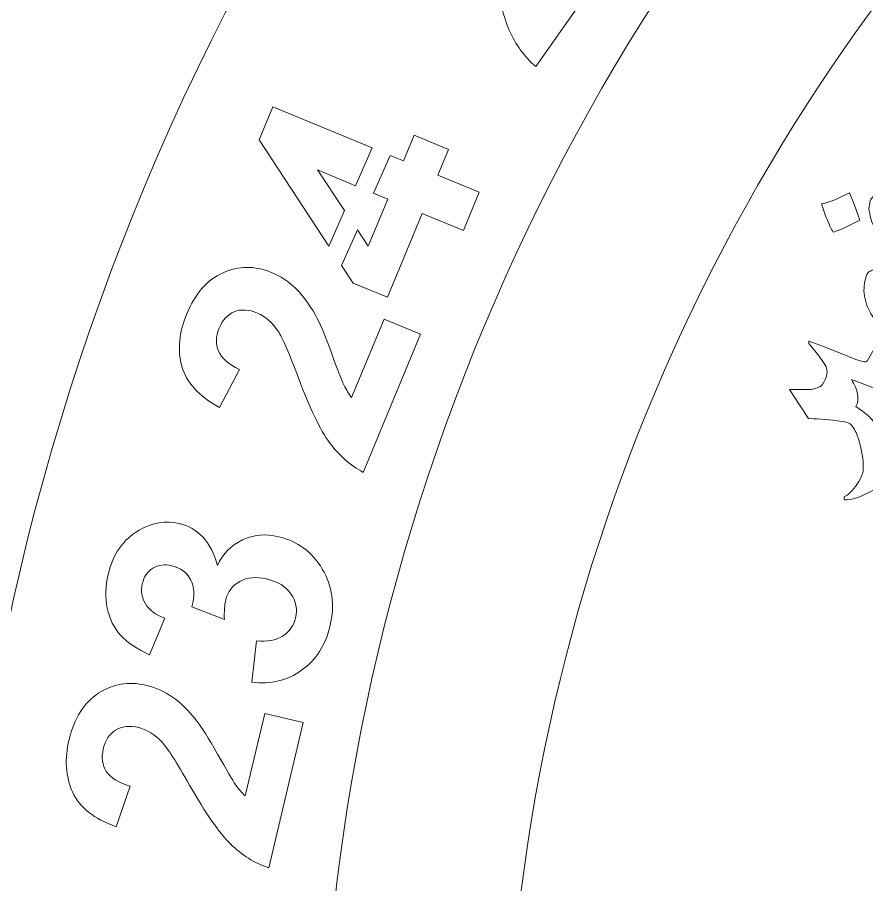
# Model space of a CAD drawing. Header units: millimetres. Extents: x -2159 to -1639, y -1602 to -453.
# Drawn here: x -1828.78 to -1797.56, y -875.73 to -843.85 of the extents above; entities that cross this region are included whole.
import ezdxf

# ---------------------------------------------------------------- set-up
doc = ezdxf.new("R2010")
doc.units = ezdxf.units.MM
doc.header["$MEASUREMENT"] = 0
doc.layers.add('Layer 1', color=7, linetype='Continuous')

msp = doc.modelspace()

# ---------------------------------------------------------------- linework, layer by layer
at = {"layer": 'Layer 1', "color": 250, "lineweight": 9}
for points, knots in [([(-1707.3702, -801.3175), (-1661.2961, -819.9329), (-1639.0364, -872.3735), (-1657.6515, -918.4475), (-1657.6515, -918.4475), (-1676.2666, -964.5215), (-1728.7073, -986.7814), (-1774.7816, -968.1663), (-1774.7816, -968.1663), (-1820.8557, -949.551), (-1843.1153, -897.1104), (-1824.5002, -851.0364), (-1824.5002, -851.0364), (-1805.8851, -804.9622), (-1753.4443, -782.7024), (-1707.3702, -801.3175)], [0, 0, 0, 0, 0.2, 0.2, 0.2, 0.2, 0.4, 0.4, 0.4, 0.4, 0.6, 0.6, 0.6, 0.6, 1, 1, 1, 1]), ([(-1712.4259, -813.8312), (-1673.2631, -829.6542), (-1654.3422, -874.2287), (-1670.1651, -913.3917), (-1670.1651, -913.3917), (-1685.988, -952.5545), (-1730.5627, -971.4753), (-1769.7257, -955.6525), (-1769.7257, -955.6525), (-1808.8886, -939.8299), (-1827.8095, -895.255), (-1811.9866, -856.0922), (-1811.9866, -856.0922), (-1796.1638, -816.9294), (-1751.5891, -798.0085), (-1712.4259, -813.8312)], [0, 0, 0, 0, 0.2, 0.2, 0.2, 0.2, 0.4, 0.4, 0.4, 0.4, 0.6, 0.6, 0.6, 0.6, 1, 1, 1, 1]), ([(-1741.0758, -815.0107), (-1702.5641, -815.0107), (-1671.3443, -846.2304), (-1671.3443, -884.742), (-1671.3443, -884.742), (-1671.3443, -923.2538), (-1702.5641, -954.4732), (-1741.0758, -954.4732), (-1741.0758, -954.4732), (-1779.5876, -954.4732), (-1810.8074, -923.2538), (-1810.8074, -884.742), (-1810.8074, -884.742), (-1810.8074, -846.2304), (-1779.5876, -815.0107), (-1741.0758, -815.0107)], [0, 0, 0, 0, 0.2, 0.2, 0.2, 0.2, 0.4, 0.4, 0.4, 0.4, 0.6, 0.6, 0.6, 0.6, 1, 1, 1, 1]), ([(-1807.7539, -840.3335), (-1807.7539, -840.3335), (-1806.5664, -841.1674), (-1806.5664, -841.1674), (-1806.5664, -841.1674), (-1806.5664, -841.1674), (-1809.7248, -845.6654), (-1809.7248, -845.6654), (-1809.7248, -845.6654), (-1810.143, -845.2998), (-1810.4672, -844.8533), (-1810.7001, -844.3267), (-1810.7001, -844.3267), (-1810.9331, -843.8002), (-1811.131, -842.9422), (-1811.2961, -841.7556), (-1811.2961, -841.7556), (-1811.4294, -840.7985), (-1811.5472, -840.1877), (-1811.6469, -839.922), (-1811.6469, -839.922), (-1811.7882, -839.5598), (-1811.9878, -839.2872), (-1812.2479, -839.1045), (-1812.2479, -839.1045), (-1812.5348, -838.9031), (-1812.8082, -838.8251), (-1813.0708, -838.8711), (-1813.0708, -838.8711), (-1813.3323, -838.9155), (-1813.5576, -839.0738), (-1813.7469, -839.3435), (-1813.7469, -839.3435), (-1813.9352, -839.6116), (-1814.0029, -839.8804), (-1813.9526, -840.1531), (-1813.9526, -840.1531), (-1813.9025, -840.4233), (-1813.6979, -840.7019), (-1813.3398, -840.9907), (-1813.3398, -840.9907), (-1813.3398, -840.9907), (-1814.3673, -842.182), (-1814.3673, -842.182), (-1814.3673, -842.182), (-1815.0212, -841.6089), (-1815.3619, -841.0135), (-1815.3881, -840.3947), (-1815.3881, -840.3947), (-1815.4127, -839.7771), (-1815.2145, -839.1667), (-1814.7911, -838.5636), (-1814.7911, -838.5636), (-1814.327, -837.9028), (-1813.7833, -837.5097), (-1813.1605, -837.3816), (-1813.1605, -837.3816), (-1812.5387, -837.255), (-1811.9621, -837.3784), (-1811.4306, -837.7514), (-1811.4306, -837.7514), (-1811.1283, -837.9638), (-1810.8798, -838.2197), (-1810.681, -838.5199), (-1810.681, -838.5199), (-1810.4837, -838.819), (-1810.3189, -839.1907), (-1810.185, -839.6363), (-1810.185, -839.6363), (-1810.0938, -839.9307), (-1810.0067, -840.4131), (-1809.9187, -841.0799), (-1809.9187, -841.0799), (-1809.8319, -841.7482), (-1809.7662, -842.1783), (-1809.7186, -842.3723), (-1809.7186, -842.3723), (-1809.6737, -842.5666), (-1809.6149, -842.7384), (-1809.5467, -842.8865), (-1809.5467, -842.8865), (-1809.5467, -842.8865), (-1807.7539, -840.3335), (-1807.7539, -840.3335)], [0, 0, 0, 0, 0.0454545, 0.0454545, 0.0454545, 0.0454545, 0.0909091, 0.0909091, 0.0909091, 0.0909091, 0.1363636, 0.1363636, 0.1363636, 0.1363636, 0.1818182, 0.1818182, 0.1818182, 0.1818182, 0.2272727, 0.2272727, 0.2272727, 0.2272727, 0.2727273, 0.2727273, 0.2727273, 0.2727273, 0.3181818, 0.3181818, 0.3181818, 0.3181818, 0.3636364, 0.3636364, 0.3636364, 0.3636364, 0.4090909, 0.4090909, 0.4090909, 0.4090909, 0.4545455, 0.4545455, 0.4545455, 0.4545455, 0.5, 0.5, 0.5, 0.5, 0.5454545, 0.5454545, 0.5454545, 0.5454545, 0.5909091, 0.5909091, 0.5909091, 0.5909091, 0.6363636, 0.6363636, 0.6363636, 0.6363636, 0.6818182, 0.6818182, 0.6818182, 0.6818182, 0.7272727, 0.7272727, 0.7272727, 0.7272727, 0.7727273, 0.7727273, 0.7727273, 0.7727273, 0.8181818, 0.8181818, 0.8181818, 0.8181818, 0.8636364, 0.8636364, 0.8636364, 0.8636364, 0.9090909, 0.9090909, 0.9090909, 0.9090909, 1, 1, 1, 1]), ([(-1817.334, -852.2588), (-1817.334, -852.2588), (-1819.8963, -848.3567), (-1819.8963, -848.3567), (-1819.8963, -848.3567), (-1819.8963, -848.3567), (-1819.392, -847.1391), (-1819.392, -847.1391), (-1819.392, -847.1391), (-1819.392, -847.1391), (-1815.7397, -848.6519), (-1815.7397, -848.6519), (-1815.7397, -848.6519), (-1815.7397, -848.6519), (-1816.3542, -850.0423), (-1816.3542, -850.0423), (-1816.3542, -850.0423), (-1816.3542, -850.0423), (-1817.7513, -849.4637), (-1817.7513, -849.4637), (-1817.7513, -849.4637), (-1817.7513, -849.4637), (-1816.7571, -850.9542), (-1816.7571, -850.9542), (-1816.7571, -850.9542), (-1816.7571, -850.9542), (-1817.334, -852.2588), (-1817.334, -852.2588)], [0, 0, 0, 0, 0.125, 0.125, 0.125, 0.125, 0.25, 0.25, 0.25, 0.25, 0.375, 0.375, 0.375, 0.375, 0.5, 0.5, 0.5, 0.5, 0.625, 0.625, 0.625, 0.625, 0.75, 0.75, 0.75, 0.75, 1, 1, 1, 1]), ([(-1812.3829, -851.6872), (-1812.3829, -851.6872), (-1813.9032, -851.0576), (-1813.9032, -851.0576), (-1813.9032, -851.0576), (-1813.9032, -851.0576), (-1815.18, -854.1402), (-1815.18, -854.1402), (-1815.18, -854.1402), (-1815.18, -854.1402), (-1816.4416, -853.6177), (-1816.4416, -853.6177), (-1816.4416, -853.6177), (-1816.4416, -853.6177), (-1816.8629, -852.976), (-1816.8629, -852.976), (-1816.8629, -852.976), (-1816.8629, -852.976), (-1816.2832, -851.6646), (-1816.2832, -851.6646), (-1816.2832, -851.6646), (-1816.2832, -851.6646), (-1815.8857, -852.2607), (-1815.8857, -852.2607), (-1815.8857, -852.2607), (-1815.8857, -852.2607), (-1815.1701, -850.5329), (-1815.1701, -850.5329), (-1815.1701, -850.5329), (-1815.1701, -850.5329), (-1815.6882, -850.3183), (-1815.6882, -850.3183), (-1815.6882, -850.3183), (-1815.6882, -850.3183), (-1815.0736, -848.9277), (-1815.0736, -848.9277), (-1815.0736, -848.9277), (-1815.0736, -848.9277), (-1814.5884, -849.1288), (-1814.5884, -849.1288), (-1814.5884, -849.1288), (-1814.5884, -849.1288), (-1814.1993, -848.1892), (-1814.1993, -848.1892), (-1814.1993, -848.1892), (-1814.1993, -848.1892), (-1812.9324, -848.7138), (-1812.9324, -848.7138), (-1812.9324, -848.7138), (-1812.9324, -848.7138), (-1813.3216, -849.6534), (-1813.3216, -849.6534), (-1813.3216, -849.6534), (-1813.3216, -849.6534), (-1811.8014, -850.283), (-1811.8014, -850.283), (-1811.8014, -850.283), (-1811.8014, -850.283), (-1812.3829, -851.6872), (-1812.3829, -851.6872)], [0, 0, 0, 0, 0.0625, 0.0625, 0.0625, 0.0625, 0.125, 0.125, 0.125, 0.125, 0.1875, 0.1875, 0.1875, 0.1875, 0.25, 0.25, 0.25, 0.25, 0.3125, 0.3125, 0.3125, 0.3125, 0.375, 0.375, 0.375, 0.375, 0.4375, 0.4375, 0.4375, 0.4375, 0.5, 0.5, 0.5, 0.5, 0.5625, 0.5625, 0.5625, 0.5625, 0.625, 0.625, 0.625, 0.625, 0.6875, 0.6875, 0.6875, 0.6875, 0.75, 0.75, 0.75, 0.75, 0.8125, 0.8125, 0.8125, 0.8125, 0.875, 0.875, 0.875, 0.875, 1, 1, 1, 1]), ([(-1795.6806, -856.5574), (-1795.6806, -856.5574), (-1795.7233, -856.6314), (-1795.7233, -856.6314), (-1795.7233, -856.6314), (-1795.7233, -856.6314), (-1796.2434, -857.5324), (-1796.2434, -857.5324), (-1796.2434, -857.5324), (-1796.2885, -857.6103), (-1796.4238, -857.6431), (-1796.6513, -857.6316), (-1796.6513, -857.6316), (-1796.746, -857.6155), (-1796.9842, -857.5521), (-1797.3657, -857.4413), (-1797.3657, -857.4413), (-1797.3657, -857.4413), (-1798.121, -857.1599), (-1798.121, -857.1599), (-1798.121, -857.1599), (-1798.0034, -857.3529), (-1797.9277, -857.5358), (-1797.8965, -857.7106), (-1797.8965, -857.7106), (-1797.8652, -857.8852), (-1797.8857, -858.0337), (-1797.9573, -858.1579), (-1797.9573, -858.1579), (-1797.9573, -858.1579), (-1797.7111, -858.3319), (-1797.7111, -858.3319), (-1797.7111, -858.3319), (-1797.7111, -858.3319), (-1797.4748, -858.5299), (-1797.4748, -858.5299), (-1797.4748, -858.5299), (-1797.4748, -858.5299), (-1797.3087, -858.7088), (-1797.3087, -858.7088), (-1797.3087, -858.7088), (-1797.3087, -858.7088), (-1797.1563, -858.8936), (-1797.1563, -858.8936), (-1797.1563, -858.8936), (-1797.1119, -858.9509), (-1797.0667, -859.007), (-1797.0223, -859.0643), (-1797.0223, -859.0643), (-1797.007, -859.0836), (-1796.9604, -859.1492), (-1796.8859, -859.2609), (-1796.8859, -859.2609), (-1796.8119, -859.3743), (-1796.7457, -859.4882), (-1796.6906, -859.6063), (-1796.6906, -859.6063), (-1796.6273, -859.7256), (-1796.5736, -859.8551), (-1796.5273, -859.9946), (-1796.5273, -859.9946), (-1796.4886, -860.0893), (-1796.4708, -860.1928), (-1796.472, -860.3048), (-1796.472, -860.3048), (-1796.4742, -860.4428), (-1796.5003, -860.558), (-1796.5536, -860.6506), (-1796.5536, -860.6506), (-1796.636, -860.7932), (-1796.8895, -860.9851), (-1797.316, -861.2267), (-1797.316, -861.2267), (-1797.7779, -861.4867), (-1798.1303, -861.6091), (-1798.3728, -861.5924), (-1798.3728, -861.5924), (-1798.3728, -861.5924), (-1798.3894, -861.5512), (-1798.3894, -861.5512), (-1798.3894, -861.5512), (-1798.3969, -861.5274), (-1798.3955, -861.5036), (-1798.3857, -861.481), (-1798.3857, -861.481), (-1798.2809, -861.4182), (-1798.1839, -861.3386), (-1798.0934, -861.243), (-1798.0934, -861.243), (-1798.0934, -861.243), (-1797.9669, -861.094), (-1797.9669, -861.094), (-1797.9669, -861.094), (-1797.9669, -861.094), (-1797.8452, -860.9106), (-1797.8452, -860.9106), (-1797.8452, -860.9106), (-1797.8452, -860.9106), (-1797.8004, -860.8238), (-1797.8004, -860.8238), (-1797.8004, -860.8238), (-1797.8004, -860.8238), (-1797.7337, -860.681), (-1797.7337, -860.681), (-1797.7337, -860.681), (-1797.7066, -860.6155), (-1797.691, -860.5521), (-1797.6901, -860.4894), (-1797.6901, -860.4894), (-1797.678, -860.38), (-1797.6837, -860.2343), (-1797.7055, -860.0524), (-1797.7055, -860.0524), (-1797.7055, -860.0524), (-1797.7912, -859.6121), (-1797.7912, -859.6121), (-1797.7912, -859.6121), (-1797.8165, -859.5005), (-1797.853, -859.3773), (-1797.8996, -859.2446), (-1797.8996, -859.2446), (-1797.9643, -859.0699), (-1798.0515, -858.9191), (-1798.165, -858.792), (-1798.165, -858.792), (-1798.212, -858.7543), (-1798.3712, -858.7189), (-1798.6438, -858.6846), (-1798.6438, -858.6846), (-1798.7071, -858.6692), (-1798.8598, -858.6533), (-1799.1009, -858.6375), (-1799.1009, -858.6375), (-1799.1009, -858.6375), (-1799.3764, -858.6142), (-1799.3764, -858.6142), (-1799.3764, -858.6142), (-1799.3764, -858.6142), (-1799.5096, -858.604), (-1799.5096, -858.604), (-1799.5096, -858.604), (-1799.5096, -858.604), (-1799.6942, -858.5944), (-1799.6942, -858.5944), (-1799.6942, -858.5944), (-1799.6942, -858.5944), (-1800.036, -858.094), (-1800.036, -858.094), (-1800.036, -858.094), (-1800.036, -858.094), (-1800.4036, -857.5349), (-1800.4036, -857.5349), (-1800.4036, -857.5349), (-1800.4036, -857.5349), (-1799.662, -857.5349), (-1799.662, -857.5349), (-1799.662, -857.5349), (-1799.5069, -857.5224), (-1799.3627, -857.477), (-1799.2325, -857.4008), (-1799.2325, -857.4008), (-1799.2325, -857.4008), (-1799.1806, -857.3478), (-1799.1806, -857.3478), (-1799.1806, -857.3478), (-1799.1806, -857.3478), (-1799.1318, -857.2633), (-1799.1318, -857.2633), (-1799.1318, -857.2633), (-1799.0785, -857.1709), (-1799.0424, -857.0718), (-1799.024, -856.9697), (-1799.024, -856.9697), (-1799.0048, -856.8663), (-1799.0196, -856.7698), (-1799.0645, -856.6769), (-1799.0645, -856.6769), (-1799.0645, -856.6769), (-1799.1478, -856.5373), (-1799.1478, -856.5373), (-1799.1478, -856.5373), (-1799.1478, -856.5373), (-1799.3117, -856.3087), (-1799.3117, -856.3087), (-1799.3117, -856.3087), (-1799.3117, -856.3087), (-1799.6853, -855.8394), (-1799.6853, -855.8394), (-1799.6853, -855.8394), (-1799.6966, -855.8223), (-1799.6963, -855.7942), (-1799.6855, -855.7511), (-1799.6855, -855.7511), (-1799.6855, -855.7511), (-1799.1519, -855.9466), (-1799.1519, -855.9466), (-1799.1519, -855.9466), (-1799.1519, -855.9466), (-1798.5025, -856.2069), (-1798.5025, -856.2069), (-1798.5025, -856.2069), (-1798.5025, -856.2069), (-1797.9555, -856.4311), (-1797.9555, -856.4311), (-1797.9555, -856.4311), (-1797.9555, -856.4311), (-1797.7169, -856.5056), (-1797.7169, -856.5056), (-1797.7169, -856.5056), (-1797.6188, -856.5251), (-1797.5574, -856.5131), (-1797.5315, -856.4682), (-1797.5315, -856.4682), (-1797.5315, -856.4682), (-1797.1501, -855.8078), (-1797.1501, -855.8078), (-1797.1501, -855.8078), (-1797.1501, -855.8078), (-1797.1073, -855.7337), (-1797.1073, -855.7337), (-1797.1073, -855.7337), (-1797.1073, -855.7337), (-1796.8909, -855.3585), (-1796.8909, -855.3585), (-1796.8909, -855.3585), (-1796.8909, -855.3585), (-1797.1538, -855.0941), (-1797.1538, -855.0941), (-1797.1538, -855.0941), (-1797.2512, -854.9884), (-1797.3456, -854.8529), (-1797.4382, -854.6868), (-1797.4382, -854.6868), (-1797.5735, -854.436), (-1797.6486, -854.1724), (-1797.6608, -853.8977), (-1797.6608, -853.8977), (-1797.6615, -853.7739), (-1797.6496, -853.6557), (-1797.6267, -853.5458), (-1797.6267, -853.5458), (-1797.6267, -853.5458), (-1797.593, -853.4261), (-1797.593, -853.4261), (-1797.593, -853.4261), (-1797.5773, -853.3628), (-1797.5569, -853.3093), (-1797.5318, -853.2657), (-1797.5318, -853.2657), (-1797.5075, -853.2235), (-1797.4638, -853.1905), (-1797.4015, -853.1649), (-1797.4015, -853.1649), (-1797.3445, -853.1363), (-1797.2969, -853.13), (-1797.2583, -853.1489), (-1797.2583, -853.1489), (-1797.2583, -853.1489), (-1797.1418, -853.2215), (-1797.1418, -853.2215), (-1797.1418, -853.2215), (-1797.0572, -853.2703), (-1796.9363, -853.3261), (-1796.7784, -853.3854), (-1796.7784, -853.3854), (-1796.7784, -853.3854), (-1796.6848, -853.4184), (-1796.6848, -853.4184), (-1796.6848, -853.4184), (-1796.6848, -853.4184), (-1796.593, -853.4362), (-1796.593, -853.4362), (-1796.593, -853.4362), (-1796.593, -853.4362), (-1796.3939, -853.4577), (-1796.3939, -853.4577), (-1796.3939, -853.4577), (-1796.1593, -853.4786), (-1795.9476, -853.4565), (-1795.7551, -853.3915), (-1795.7551, -853.3915), (-1795.7551, -853.3915), (-1795.6735, -853.2503), (-1795.6735, -853.2503), (-1795.6735, -853.2503), (-1795.6735, -853.2503), (-1795.5986, -853.1208), (-1795.5986, -853.1208), (-1795.5986, -853.1208), (-1795.5986, -853.1208), (-1794.7345, -851.624), (-1794.7345, -851.624), (-1794.7345, -851.624), (-1794.7345, -851.624), (-1794.7385, -851.5848), (-1794.7385, -851.5848), (-1794.7385, -851.5848), (-1794.7385, -851.5848), (-1794.823, -851.536), (-1794.823, -851.536), (-1794.823, -851.536), (-1794.8692, -851.5094), (-1794.9616, -851.4771), (-1795.1007, -851.4374), (-1795.1007, -851.4374), (-1795.22, -851.4001), (-1795.3244, -851.3856), (-1795.4159, -851.3945), (-1795.4159, -851.3945), (-1795.4159, -851.3945), (-1795.2743, -851.7563), (-1795.2743, -851.7563), (-1795.2743, -851.7563), (-1795.2639, -851.7781), (-1795.2544, -851.8593), (-1795.2497, -851.9977), (-1795.2497, -851.9977), (-1795.2657, -852.1259), (-1795.3027, -852.2419), (-1795.3622, -852.345), (-1795.3622, -852.345), (-1795.4727, -852.5364), (-1795.6341, -852.6601), (-1795.8464, -852.7136), (-1795.8464, -852.7136), (-1796.0581, -852.7692), (-1796.2534, -852.7445), (-1796.4304, -852.6424), (-1796.4304, -852.6424), (-1796.4304, -852.6424), (-1796.5485, -852.5601), (-1796.5485, -852.5601), (-1796.5485, -852.5601), (-1796.6968, -852.4356), (-1796.843, -852.2615), (-1796.988, -852.0369), (-1796.988, -852.0369), (-1796.988, -852.0369), (-1797.2114, -851.707), (-1797.2114, -851.707), (-1797.2114, -851.707), (-1797.2686, -851.6107), (-1797.3113, -851.5261), (-1797.3376, -851.4526), (-1797.3376, -851.4526), (-1797.3954, -851.3331), (-1797.4426, -851.1403), (-1797.4779, -850.875), (-1797.4779, -850.875), (-1797.4779, -850.875), (-1797.4508, -850.6846), (-1797.4508, -850.6846), (-1797.4508, -850.6846), (-1797.4356, -850.6246), (-1797.4206, -850.5805), (-1797.4039, -850.5514), (-1797.4039, -850.5514), (-1797.3712, -850.4946), (-1797.3313, -850.4472), (-1797.282, -850.4105), (-1797.282, -850.4105), (-1797.1299, -850.2904), (-1796.8717, -850.2493), (-1796.5062, -850.284), (-1796.5062, -850.284), (-1796.3238, -850.3067), (-1796.0034, -850.3772), (-1795.5435, -850.493), (-1795.5435, -850.493), (-1795.5435, -850.493), (-1794.891, -850.757), (-1794.891, -850.757), (-1794.891, -850.757), (-1794.4709, -850.9995), (-1794.1602, -851.1965), (-1793.9582, -851.3501), (-1793.9582, -851.3501), (-1793.9582, -851.3501), (-1793.861, -851.4045), (-1793.861, -851.4045), (-1793.861, -851.4045), (-1793.861, -851.4045), (-1793.7891, -851.4477), (-1793.7891, -851.4477), (-1793.7891, -851.4477), (-1793.7891, -851.4477), (-1793.7276, -851.4937), (-1793.7276, -851.4937), (-1793.7276, -851.4937), (-1793.7276, -851.4937), (-1793.6806, -851.5192), (-1793.6806, -851.5192), (-1793.6806, -851.5192), (-1793.6806, -851.5192), (-1793.6497, -851.5387), (-1793.6497, -851.5387), (-1793.6497, -851.5387), (-1793.6497, -851.5387), (-1793.6279, -851.562), (-1793.6279, -851.562), (-1793.6279, -851.562), (-1793.6279, -851.562), (-1793.5118, -851.666), (-1793.5118, -851.666), (-1793.5118, -851.666), (-1793.5118, -851.666), (-1793.0807, -852.054), (-1793.0807, -852.054), (-1793.0807, -852.054), (-1793.0807, -852.054), (-1794.172, -853.9445), (-1794.172, -853.9445), (-1794.172, -853.9445), (-1794.172, -853.9445), (-1794.2468, -854.0739), (-1794.2468, -854.0739), (-1794.2468, -854.0739), (-1794.2468, -854.0739), (-1794.5206, -854.5482), (-1794.5206, -854.5482), (-1794.5206, -854.5482), (-1794.4477, -854.6202), (-1794.3935, -854.6848), (-1794.3572, -854.7411), (-1794.3572, -854.7411), (-1794.3231, -854.7766), (-1794.3024, -854.8079), (-1794.297, -854.8322), (-1794.297, -854.8322), (-1794.297, -854.8322), (-1794.2557, -854.9495), (-1794.2557, -854.9495), (-1794.2557, -854.9495), (-1794.313, -854.9939), (-1794.402, -855.0446), (-1794.5249, -855.0987), (-1794.5249, -855.0987), (-1794.5249, -855.0987), (-1794.9363, -855.2681), (-1794.9363, -855.2681), (-1794.9363, -855.2681), (-1794.9363, -855.2681), (-1796.0673, -855.6895), (-1796.0673, -855.6895), (-1796.0673, -855.6895), (-1796.0782, -855.7449), (-1796.0528, -855.8017), (-1795.9896, -855.863), (-1795.9896, -855.863), (-1795.7903, -856.0609), (-1795.6769, -856.1879), (-1795.6488, -856.2428), (-1795.6488, -856.2428), (-1795.62, -856.3001), (-1795.6075, -856.3513), (-1795.6095, -856.3977), (-1795.6095, -856.3977), (-1795.6095, -856.3977), (-1795.6425, -856.4914), (-1795.6425, -856.4914), (-1795.6425, -856.4914), (-1795.6425, -856.4914), (-1795.6806, -856.5574), (-1795.6806, -856.5574)], [0, 0, 0, 0, 0.008547, 0.008547, 0.008547, 0.008547, 0.017094, 0.017094, 0.017094, 0.017094, 0.025641, 0.025641, 0.025641, 0.025641, 0.034188, 0.034188, 0.034188, 0.034188, 0.042735, 0.042735, 0.042735, 0.042735, 0.0512821, 0.0512821, 0.0512821, 0.0512821, 0.0598291, 0.0598291, 0.0598291, 0.0598291, 0.0683761, 0.0683761, 0.0683761, 0.0683761, 0.0769231, 0.0769231, 0.0769231, 0.0769231, 0.0854701, 0.0854701, 0.0854701, 0.0854701, 0.0940171, 0.0940171, 0.0940171, 0.0940171, 0.1025641, 0.1025641, 0.1025641, 0.1025641, 0.1111111, 0.1111111, 0.1111111, 0.1111111, 0.1196581, 0.1196581, 0.1196581, 0.1196581, 0.1282051, 0.1282051, 0.1282051, 0.1282051, 0.1367521, 0.1367521, 0.1367521, 0.1367521, 0.1452991, 0.1452991, 0.1452991, 0.1452991, 0.1538462, 0.1538462, 0.1538462, 0.1538462, 0.1623932, 0.1623932, 0.1623932, 0.1623932, 0.1709402, 0.1709402, 0.1709402, 0.1709402, 0.1794872, 0.1794872, 0.1794872, 0.1794872, 0.1880342, 0.1880342, 0.1880342, 0.1880342, 0.1965812, 0.1965812, 0.1965812, 0.1965812, 0.2051282, 0.2051282, 0.2051282, 0.2051282, 0.2136752, 0.2136752, 0.2136752, 0.2136752, 0.2222222, 0.2222222, 0.2222222, 0.2222222, 0.2307692, 0.2307692, 0.2307692, 0.2307692, 0.2393162, 0.2393162, 0.2393162, 0.2393162, 0.2478632, 0.2478632, 0.2478632, 0.2478632, 0.2564103, 0.2564103, 0.2564103, 0.2564103, 0.2649573, 0.2649573, 0.2649573, 0.2649573, 0.2735043, 0.2735043, 0.2735043, 0.2735043, 0.2820513, 0.2820513, 0.2820513, 0.2820513, 0.2905983, 0.2905983, 0.2905983, 0.2905983, 0.2991453, 0.2991453, 0.2991453, 0.2991453, 0.3076923, 0.3076923, 0.3076923, 0.3076923, 0.3162393, 0.3162393, 0.3162393, 0.3162393, 0.3247863, 0.3247863, 0.3247863, 0.3247863, 0.3333333, 0.3333333, 0.3333333, 0.3333333, 0.3418803, 0.3418803, 0.3418803, 0.3418803, 0.3504274, 0.3504274, 0.3504274, 0.3504274, 0.3589744, 0.3589744, 0.3589744, 0.3589744, 0.3675214, 0.3675214, 0.3675214, 0.3675214, 0.3760684, 0.3760684, 0.3760684, 0.3760684, 0.3846154, 0.3846154, 0.3846154, 0.3846154, 0.3931624, 0.3931624, 0.3931624, 0.3931624, 0.4017094, 0.4017094, 0.4017094, 0.4017094, 0.4102564, 0.4102564, 0.4102564, 0.4102564, 0.4188034, 0.4188034, 0.4188034, 0.4188034, 0.4273504, 0.4273504, 0.4273504, 0.4273504, 0.4358974, 0.4358974, 0.4358974, 0.4358974, 0.4444444, 0.4444444, 0.4444444, 0.4444444, 0.4529915, 0.4529915, 0.4529915, 0.4529915, 0.4615385, 0.4615385, 0.4615385, 0.4615385, 0.4700855, 0.4700855, 0.4700855, 0.4700855, 0.4786325, 0.4786325, 0.4786325, 0.4786325, 0.4871795, 0.4871795, 0.4871795, 0.4871795, 0.4957265, 0.4957265, 0.4957265, 0.4957265, 0.5042735, 0.5042735, 0.5042735, 0.5042735, 0.5128205, 0.5128205, 0.5128205, 0.5128205, 0.5213675, 0.5213675, 0.5213675, 0.5213675, 0.5299145, 0.5299145, 0.5299145, 0.5299145, 0.5384615, 0.5384615, 0.5384615, 0.5384615, 0.5470085, 0.5470085, 0.5470085, 0.5470085, 0.5555556, 0.5555556, 0.5555556, 0.5555556, 0.5641026, 0.5641026, 0.5641026, 0.5641026, 0.5726496, 0.5726496, 0.5726496, 0.5726496, 0.5811966, 0.5811966, 0.5811966, 0.5811966, 0.5897436, 0.5897436, 0.5897436, 0.5897436, 0.5982906, 0.5982906, 0.5982906, 0.5982906, 0.6068376, 0.6068376, 0.6068376, 0.6068376, 0.6153846, 0.6153846, 0.6153846, 0.6153846, 0.6239316, 0.6239316, 0.6239316, 0.6239316, 0.6324786, 0.6324786, 0.6324786, 0.6324786, 0.6410256, 0.6410256, 0.6410256, 0.6410256, 0.6495726, 0.6495726, 0.6495726, 0.6495726, 0.6581197, 0.6581197, 0.6581197, 0.6581197, 0.6666667, 0.6666667, 0.6666667, 0.6666667, 0.6752137, 0.6752137, 0.6752137, 0.6752137, 0.6837607, 0.6837607, 0.6837607, 0.6837607, 0.6923077, 0.6923077, 0.6923077, 0.6923077, 0.7008547, 0.7008547, 0.7008547, 0.7008547, 0.7094017, 0.7094017, 0.7094017, 0.7094017, 0.7179487, 0.7179487, 0.7179487, 0.7179487, 0.7264957, 0.7264957, 0.7264957, 0.7264957, 0.7350427, 0.7350427, 0.7350427, 0.7350427, 0.7435897, 0.7435897, 0.7435897, 0.7435897, 0.7521368, 0.7521368, 0.7521368, 0.7521368, 0.7606838, 0.7606838, 0.7606838, 0.7606838, 0.7692308, 0.7692308, 0.7692308, 0.7692308, 0.7777778, 0.7777778, 0.7777778, 0.7777778, 0.7863248, 0.7863248, 0.7863248, 0.7863248, 0.7948718, 0.7948718, 0.7948718, 0.7948718, 0.8034188, 0.8034188, 0.8034188, 0.8034188, 0.8119658, 0.8119658, 0.8119658, 0.8119658, 0.8205128, 0.8205128, 0.8205128, 0.8205128, 0.8290598, 0.8290598, 0.8290598, 0.8290598, 0.8376068, 0.8376068, 0.8376068, 0.8376068, 0.8461538, 0.8461538, 0.8461538, 0.8461538, 0.8547009, 0.8547009, 0.8547009, 0.8547009, 0.8632479, 0.8632479, 0.8632479, 0.8632479, 0.8717949, 0.8717949, 0.8717949, 0.8717949, 0.8803419, 0.8803419, 0.8803419, 0.8803419, 0.8888889, 0.8888889, 0.8888889, 0.8888889, 0.8974359, 0.8974359, 0.8974359, 0.8974359, 0.9059829, 0.9059829, 0.9059829, 0.9059829, 0.9145299, 0.9145299, 0.9145299, 0.9145299, 0.9230769, 0.9230769, 0.9230769, 0.9230769, 0.9316239, 0.9316239, 0.9316239, 0.9316239, 0.9401709, 0.9401709, 0.9401709, 0.9401709, 0.9487179, 0.9487179, 0.9487179, 0.9487179, 0.957265, 0.957265, 0.957265, 0.957265, 0.965812, 0.965812, 0.965812, 0.965812, 0.974359, 0.974359, 0.974359, 0.974359, 0.982906, 0.982906, 0.982906, 0.982906, 1, 1, 1, 1]), ([(-1798.1913, -850.3046), (-1798.1913, -850.3046), (-1798.014, -850.7539), (-1798.014, -850.7539), (-1798.014, -850.7539), (-1798.014, -850.7539), (-1797.8132, -851.3032), (-1797.8132, -851.3032), (-1797.8132, -851.3032), (-1797.8132, -851.3032), (-1798.1837, -851.4963), (-1798.1837, -851.4963), (-1798.1837, -851.4963), (-1798.4597, -851.6327), (-1798.6629, -851.7163), (-1798.7954, -851.7473), (-1798.7954, -851.7473), (-1798.8639, -851.6495), (-1798.9511, -851.4618), (-1799.0568, -851.1842), (-1799.0568, -851.1842), (-1799.0568, -851.1842), (-1799.2268, -850.7037), (-1799.2268, -850.7037), (-1799.2268, -850.7037), (-1799.0732, -850.685), (-1798.8558, -850.6134), (-1798.5721, -850.4882), (-1798.5721, -850.4882), (-1798.5721, -850.4882), (-1798.1913, -850.3046), (-1798.1913, -850.3046)], [0, 0, 0, 0, 0.1111111, 0.1111111, 0.1111111, 0.1111111, 0.2222222, 0.2222222, 0.2222222, 0.2222222, 0.3333333, 0.3333333, 0.3333333, 0.3333333, 0.4444444, 0.4444444, 0.4444444, 0.4444444, 0.5555556, 0.5555556, 0.5555556, 0.5555556, 0.6666667, 0.6666667, 0.6666667, 0.6666667, 0.7777778, 0.7777778, 0.7777778, 0.7777778, 1, 1, 1, 1]), ([(-1815.303, -854.9447), (-1815.303, -854.9447), (-1813.9622, -855.5002), (-1813.9622, -855.5002), (-1813.9622, -855.5002), (-1813.9622, -855.5002), (-1816.0655, -860.5779), (-1816.0655, -860.5779), (-1816.0655, -860.5779), (-1816.5532, -860.3121), (-1816.9668, -859.947), (-1817.3087, -859.4839), (-1817.3087, -859.4839), (-1817.6508, -859.0206), (-1818.0308, -858.2262), (-1818.4505, -857.104), (-1818.4505, -857.104), (-1818.7888, -856.1993), (-1819.037, -855.6285), (-1819.1921, -855.3911), (-1819.1921, -855.3911), (-1819.4087, -855.0684), (-1819.6629, -854.8458), (-1819.9567, -854.724), (-1819.9567, -854.724), (-1820.2805, -854.5899), (-1820.5642, -854.5733), (-1820.8107, -854.6753), (-1820.8107, -854.6753), (-1821.0563, -854.7756), (-1821.2416, -854.9792), (-1821.3676, -855.2837), (-1821.3676, -855.2837), (-1821.4929, -855.5863), (-1821.5006, -855.8635), (-1821.392, -856.1187), (-1821.392, -856.1187), (-1821.2843, -856.3714), (-1821.0241, -856.5989), (-1820.6115, -856.8027), (-1820.6115, -856.8027), (-1820.6115, -856.8027), (-1821.3549, -858.1893), (-1821.3549, -858.1893), (-1821.3549, -858.1893), (-1822.1181, -857.7722), (-1822.5801, -857.2654), (-1822.7406, -856.6673), (-1822.7406, -856.6673), (-1822.8992, -856.0697), (-1822.8388, -855.4309), (-1822.5566, -854.7499), (-1822.5566, -854.7499), (-1822.2477, -854.0039), (-1821.8024, -853.5018), (-1821.2226, -853.2413), (-1821.2226, -853.2413), (-1820.6433, -852.9822), (-1820.0536, -852.9772), (-1819.4537, -853.2257), (-1819.4537, -853.2257), (-1819.1124, -853.367), (-1818.8141, -853.5627), (-1818.5547, -853.8124), (-1818.5547, -853.8124), (-1818.297, -854.0612), (-1818.0551, -854.3881), (-1817.8276, -854.7938), (-1817.8276, -854.7938), (-1817.6743, -855.0612), (-1817.4843, -855.513), (-1817.2532, -856.1448), (-1817.2532, -856.1448), (-1817.0229, -856.7781), (-1816.8652, -857.1836), (-1816.7765, -857.3626), (-1816.7765, -857.3626), (-1816.6903, -857.5426), (-1816.5956, -857.6972), (-1816.4967, -857.8269), (-1816.4967, -857.8269), (-1816.4967, -857.8269), (-1815.303, -854.9447), (-1815.303, -854.9447)], [0, 0, 0, 0, 0.0454545, 0.0454545, 0.0454545, 0.0454545, 0.0909091, 0.0909091, 0.0909091, 0.0909091, 0.1363636, 0.1363636, 0.1363636, 0.1363636, 0.1818182, 0.1818182, 0.1818182, 0.1818182, 0.2272727, 0.2272727, 0.2272727, 0.2272727, 0.2727273, 0.2727273, 0.2727273, 0.2727273, 0.3181818, 0.3181818, 0.3181818, 0.3181818, 0.3636364, 0.3636364, 0.3636364, 0.3636364, 0.4090909, 0.4090909, 0.4090909, 0.4090909, 0.4545455, 0.4545455, 0.4545455, 0.4545455, 0.5, 0.5, 0.5, 0.5, 0.5454545, 0.5454545, 0.5454545, 0.5454545, 0.5909091, 0.5909091, 0.5909091, 0.5909091, 0.6363636, 0.6363636, 0.6363636, 0.6363636, 0.6818182, 0.6818182, 0.6818182, 0.6818182, 0.7272727, 0.7272727, 0.7272727, 0.7272727, 0.7727273, 0.7727273, 0.7727273, 0.7727273, 0.8181818, 0.8181818, 0.8181818, 0.8181818, 0.8636364, 0.8636364, 0.8636364, 0.8636364, 0.9090909, 0.9090909, 0.9090909, 0.9090909, 1, 1, 1, 1]), ([(-1820.1575, -868.2892), (-1820.1575, -868.2892), (-1819.9875, -866.7676), (-1819.9875, -866.7676), (-1819.9875, -866.7676), (-1819.5985, -866.8107), (-1819.2795, -866.7532), (-1819.0306, -866.5947), (-1819.0306, -866.5947), (-1818.7818, -866.4365), (-1818.6231, -866.2117), (-1818.5542, -865.9208), (-1818.5542, -865.9208), (-1818.4801, -865.6076), (-1818.5382, -865.3159), (-1818.7265, -865.0444), (-1818.7265, -865.0444), (-1818.9151, -864.7745), (-1819.2122, -864.591), (-1819.6199, -864.4944), (-1819.6199, -864.4944), (-1820.0035, -864.4038), (-1820.3334, -864.4332), (-1820.6064, -864.5859), (-1820.6064, -864.5859), (-1820.8793, -864.7386), (-1821.0515, -864.962), (-1821.1217, -865.2585), (-1821.1217, -865.2585), (-1821.1678, -865.4531), (-1821.1836, -865.6939), (-1821.1717, -865.9825), (-1821.1717, -865.9825), (-1821.1717, -865.9825), (-1822.3698, -865.5209), (-1822.3698, -865.5209), (-1822.3698, -865.5209), (-1822.2613, -865.1123), (-1822.2779, -864.7776), (-1822.4177, -864.5156), (-1822.4177, -864.5156), (-1822.5553, -864.2539), (-1822.7838, -864.0865), (-1823.1007, -864.0114), (-1823.1007, -864.0114), (-1823.3694, -863.9478), (-1823.6015, -863.977), (-1823.8004, -864.0983), (-1823.8004, -864.0983), (-1823.9975, -864.2201), (-1824.1272, -864.4123), (-1824.1898, -864.6774), (-1824.1898, -864.6774), (-1824.2516, -864.9387), (-1824.2135, -865.1825), (-1824.0753, -865.4089), (-1824.0753, -865.4089), (-1823.9374, -865.6374), (-1823.6989, -865.8113), (-1823.3601, -865.9345), (-1823.3601, -865.9345), (-1823.3601, -865.9345), (-1823.9306, -867.279), (-1823.9306, -867.279), (-1823.9306, -867.279), (-1824.3929, -867.0659), (-1824.7456, -866.8278), (-1824.9897, -866.5606), (-1824.9897, -866.5606), (-1825.2324, -866.2958), (-1825.395, -865.9658), (-1825.4783, -865.5742), (-1825.4783, -865.5742), (-1825.5601, -865.1829), (-1825.5497, -864.7668), (-1825.446, -864.3292), (-1825.446, -864.3292), (-1825.2689, -863.5805), (-1824.8878, -863.0366), (-1824.3009, -862.698), (-1824.3009, -862.698), (-1823.8196, -862.4185), (-1823.3307, -862.3366), (-1822.8358, -862.4534), (-1822.8358, -862.4534), (-1822.1353, -862.6193), (-1821.6641, -863.134), (-1821.4281, -863.9981), (-1821.4281, -863.9981), (-1821.2222, -863.5654), (-1820.9173, -863.2539), (-1820.5116, -863.0604), (-1820.5116, -863.0604), (-1820.1061, -862.8685), (-1819.6623, -862.8288), (-1819.1804, -862.9428), (-1819.1804, -862.9428), (-1818.4817, -863.1081), (-1817.9454, -863.505), (-1817.573, -864.1312), (-1817.573, -864.1312), (-1817.2006, -864.7576), (-1817.104, -865.4497), (-1817.284, -866.2096), (-1817.284, -866.2096), (-1817.4539, -866.9287), (-1817.8028, -867.4763), (-1818.3317, -867.8501), (-1818.3317, -867.8501), (-1818.8589, -868.2267), (-1819.4669, -868.3723), (-1820.1575, -868.2892)], [0, 0, 0, 0, 0.0344828, 0.0344828, 0.0344828, 0.0344828, 0.0689655, 0.0689655, 0.0689655, 0.0689655, 0.1034483, 0.1034483, 0.1034483, 0.1034483, 0.137931, 0.137931, 0.137931, 0.137931, 0.1724138, 0.1724138, 0.1724138, 0.1724138, 0.2068966, 0.2068966, 0.2068966, 0.2068966, 0.2413793, 0.2413793, 0.2413793, 0.2413793, 0.2758621, 0.2758621, 0.2758621, 0.2758621, 0.3103448, 0.3103448, 0.3103448, 0.3103448, 0.3448276, 0.3448276, 0.3448276, 0.3448276, 0.3793103, 0.3793103, 0.3793103, 0.3793103, 0.4137931, 0.4137931, 0.4137931, 0.4137931, 0.4482759, 0.4482759, 0.4482759, 0.4482759, 0.4827586, 0.4827586, 0.4827586, 0.4827586, 0.5172414, 0.5172414, 0.5172414, 0.5172414, 0.5517241, 0.5517241, 0.5517241, 0.5517241, 0.5862069, 0.5862069, 0.5862069, 0.5862069, 0.6206897, 0.6206897, 0.6206897, 0.6206897, 0.6551724, 0.6551724, 0.6551724, 0.6551724, 0.6896552, 0.6896552, 0.6896552, 0.6896552, 0.7241379, 0.7241379, 0.7241379, 0.7241379, 0.7586207, 0.7586207, 0.7586207, 0.7586207, 0.7931034, 0.7931034, 0.7931034, 0.7931034, 0.8275862, 0.8275862, 0.8275862, 0.8275862, 0.862069, 0.862069, 0.862069, 0.862069, 0.8965517, 0.8965517, 0.8965517, 0.8965517, 0.9310345, 0.9310345, 0.9310345, 0.9310345, 1, 1, 1, 1]), ([(-1819.6909, -869.4348), (-1819.6909, -869.4348), (-1818.2786, -869.769), (-1818.2786, -869.769), (-1818.2786, -869.769), (-1818.2786, -869.769), (-1819.5443, -875.1175), (-1819.5443, -875.1175), (-1819.5443, -875.1175), (-1820.0681, -874.933), (-1820.5348, -874.6386), (-1820.9462, -874.2358), (-1820.9462, -874.2358), (-1821.3579, -873.8333), (-1821.8599, -873.1098), (-1822.4533, -872.0691), (-1822.4533, -872.0691), (-1822.9318, -871.2298), (-1823.2677, -870.7061), (-1823.4589, -870.4964), (-1823.4589, -870.4964), (-1823.7245, -870.2124), (-1824.0107, -870.0331), (-1824.3203, -869.9599), (-1824.3203, -869.9599), (-1824.6611, -869.8794), (-1824.9441, -869.9083), (-1825.171, -870.0483), (-1825.171, -870.0483), (-1825.3974, -870.1864), (-1825.5479, -870.4171), (-1825.6238, -870.7377), (-1825.6238, -870.7377), (-1825.6991, -871.0566), (-1825.6624, -871.3311), (-1825.5144, -871.566), (-1825.5144, -871.566), (-1825.3678, -871.7983), (-1825.0746, -871.9813), (-1824.6348, -872.1164), (-1824.6348, -872.1164), (-1824.6348, -872.1164), (-1825.1473, -873.604), (-1825.1473, -873.604), (-1825.1473, -873.604), (-1825.9672, -873.3141), (-1826.5042, -872.8876), (-1826.758, -872.3225), (-1826.758, -872.3225), (-1827.0102, -871.7582), (-1827.0523, -871.1178), (-1826.8826, -870.4007), (-1826.8826, -870.4007), (-1826.6968, -869.6149), (-1826.3376, -869.0482), (-1825.8066, -868.6984), (-1825.8066, -868.6984), (-1825.2761, -868.3501), (-1824.6948, -868.2509), (-1824.0629, -868.4004), (-1824.0629, -868.4004), (-1823.7033, -868.4857), (-1823.3776, -868.6309), (-1823.0816, -868.836), (-1823.0816, -868.836), (-1822.7877, -869.0407), (-1822.4969, -869.3249), (-1822.2071, -869.6888), (-1822.2071, -869.6888), (-1822.0133, -869.9285), (-1821.7535, -870.3441), (-1821.4245, -870.9308), (-1821.4245, -870.9308), (-1821.0962, -871.5193), (-1820.8757, -871.8945), (-1820.7595, -872.057), (-1820.7595, -872.057), (-1820.6457, -872.2208), (-1820.5276, -872.3584), (-1820.4092, -872.4706), (-1820.4092, -872.4706), (-1820.4092, -872.4706), (-1819.6909, -869.4348), (-1819.6909, -869.4348)], [0, 0, 0, 0, 0.0454545, 0.0454545, 0.0454545, 0.0454545, 0.0909091, 0.0909091, 0.0909091, 0.0909091, 0.1363636, 0.1363636, 0.1363636, 0.1363636, 0.1818182, 0.1818182, 0.1818182, 0.1818182, 0.2272727, 0.2272727, 0.2272727, 0.2272727, 0.2727273, 0.2727273, 0.2727273, 0.2727273, 0.3181818, 0.3181818, 0.3181818, 0.3181818, 0.3636364, 0.3636364, 0.3636364, 0.3636364, 0.4090909, 0.4090909, 0.4090909, 0.4090909, 0.4545455, 0.4545455, 0.4545455, 0.4545455, 0.5, 0.5, 0.5, 0.5, 0.5454545, 0.5454545, 0.5454545, 0.5454545, 0.5909091, 0.5909091, 0.5909091, 0.5909091, 0.6363636, 0.6363636, 0.6363636, 0.6363636, 0.6818182, 0.6818182, 0.6818182, 0.6818182, 0.7272727, 0.7272727, 0.7272727, 0.7272727, 0.7727273, 0.7727273, 0.7727273, 0.7727273, 0.8181818, 0.8181818, 0.8181818, 0.8181818, 0.8636364, 0.8636364, 0.8636364, 0.8636364, 0.9090909, 0.9090909, 0.9090909, 0.9090909, 1, 1, 1, 1])]:
    msp.add_open_spline(points, degree=3, knots=knots, dxfattribs=at)

doc.saveas('drawing.dxf')
